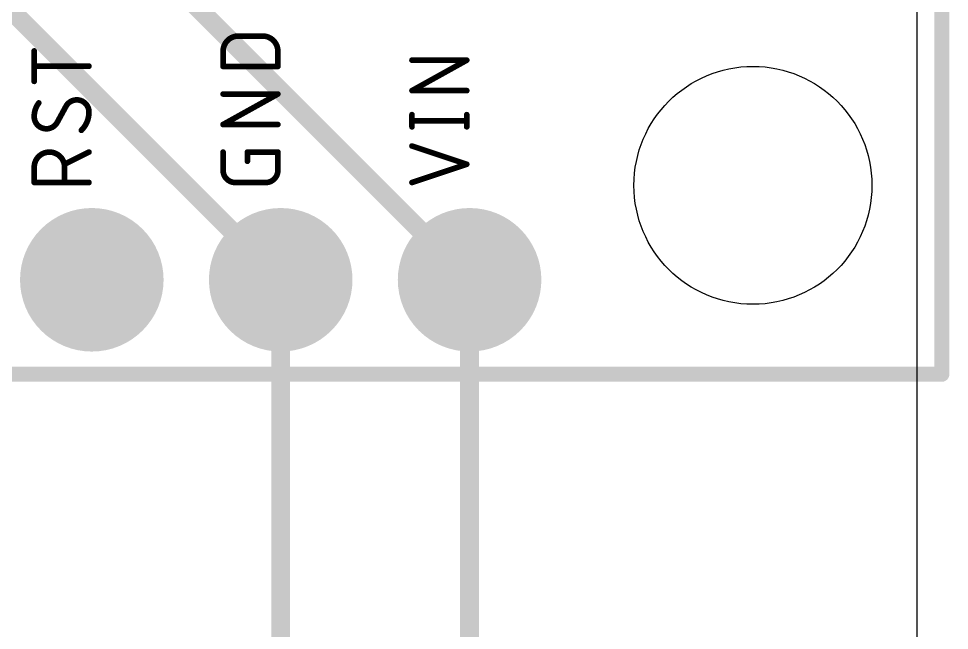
# Model space of a CAD drawing. Extents: x 6 to 108, y 0 to 49.
# Drawn here: x 87.92 to 100.43, y 15.61 to 23.83 of the extents above; entities that cross this region are included whole.
import ezdxf

# ---------------------------------------------------------------- set-up
doc = ezdxf.new("R2010")
doc.units = 0
for name, color, linetype in [('1', 22, 'CONTINUOUS'), ('16', 175, 'CONTINUOUS'), ('17', 82, 'CONTINUOUS'), ('20', 30, 'CONTINUOUS'), ('51', 253, 'CONTINUOUS')]:
    doc.layers.add(name, color=color, linetype=linetype)

# ---------------------------------------------------------------- blocks, each defined once
blk = doc.blocks.new('ROUNDP')
at = {"const_width": 0.5}
blk.add_lwpolyline([(0, -0.25, 1), (0, 0.25, 1), (0, -0.25)], format="xyb", dxfattribs=at)

msp = doc.modelspace()

# ---------------------------------------------------------------- linework, layer by layer
at = {"layer": '1', "const_width": 0.254}
msp.add_lwpolyline([(93.98, 20.32), (93.98, 14.0161)], dxfattribs=at)
at = {"layer": '1', "const_width": 0.127}
msp.add_lwpolyline([(94.0435, 20.32, 1), (93.9165, 20.32)], format="xyb", dxfattribs=at)
at = {"layer": '16', "const_width": 0.254}
for points in [[(80.01, 34.29), (93.98, 20.32)], [(80.01, 31.75), (91.44, 20.32)], [(91.44, 20.32), (91.44, 11.4761)]]:
    msp.add_lwpolyline(points, dxfattribs=at)
at = {"layer": '16', "const_width": 0.127}
for points in [[(91.5035, 20.32, 1), (91.3765, 20.32)], [(91.3951, 20.2751, 1), (91.4849, 20.3649)], [(93.9351, 20.2751, 1), (94.0249, 20.3649)]]:
    msp.add_lwpolyline(points, format="xyb", dxfattribs=at)
at = {"layer": '20'}
msp.add_line((100, 0), (100, 48.25), dxfattribs=at)
msp.add_circle((97.79, 21.59), 1.6, dxfattribs=at)
at = {"layer": '51'}
for points, const_width in [([(100.33, 19.05), (100.33, 27.94)], 0.2032), ([(90.8699, 23.5979), (91.1973, 23.5979)], 0.0762), ([(88.1253, 22.9885), (88.1253, 23.3977)], 0.0762), ([(90.6653, 23.1887), (90.6653, 23.3933)], 0.0762), ([(91.4019, 23.3933), (91.4019, 23.1887)], 0.0762), ([(93.2053, 22.8638), (93.9419, 23.2731)], 0.0762), ([(93.9419, 23.2731), (93.2053, 23.2731)], 0.0762), ([(88.8619, 23.1931), (88.1253, 23.1931)], 0.0762), ([(91.4019, 23.1887), (90.6653, 23.1887)], 0.0762), ([(90.6653, 22.4084), (91.4019, 22.8176)], 0.0762), ([(91.4019, 22.8176), (90.6653, 22.8176)], 0.0762), ([(93.9419, 22.8638), (93.2053, 22.8638)], 0.0762), ([(88.555, 22.6575), (88.4322, 22.4324)], 0.0762), ([(93.2053, 22.377), (93.2053, 22.5407)], 0.0762), ([(93.9419, 22.377), (93.9419, 22.5407)], 0.0762), ([(91.4019, 22.4084), (90.6653, 22.4084)], 0.0762), ([(93.2053, 22.4588), (93.9419, 22.4588)], 0.0762), ([(93.9419, 21.8736), (93.2053, 22.1192)], 0.0762), ([(88.8619, 22.0373), (88.5345, 21.8736)], 0.0762), ([(90.6653, 21.7918), (90.6653, 22.0373)], 0.0762), ([(90.9927, 21.9146), (90.9927, 22.0373)], 0.0762), ([(90.9927, 22.0373), (91.4019, 22.0373)], 0.0762), ([(91.4019, 22.0373), (91.4019, 21.7918)], 0.0762), ([(93.2053, 21.6281), (93.9419, 21.8736)], 0.0762), ([(88.1253, 21.6281), (88.1253, 21.8327)], 0.0762), ([(88.5345, 21.8327), (88.5345, 21.6281)], 0.0762), ([(88.8619, 21.6281), (88.1253, 21.6281)], 0.0762), ([(91.2382, 21.6281), (90.829, 21.6281)], 0.0762), ([(100.33, 19.05), (52.07, 19.05)], 0.2032)]:
    msp.add_lwpolyline(points, dxfattribs=dict(at, const_width=const_width))
for points, const_width in [([(90.8699, 23.5979, 0.4142), (90.6653, 23.3933)], 0.0762), ([(90.8699, 23.6169, 1), (90.8699, 23.5788)], 0.0381), ([(90.8699, 23.5788, 1), (90.8699, 23.6169)], 0.0381), ([(91.4019, 23.3933, 0.4142), (91.1973, 23.5979)], 0.0762), ([(91.1973, 23.6169, 1), (91.1973, 23.5788)], 0.0381), ([(91.1973, 23.5788, 1), (91.1973, 23.6169)], 0.0381), ([(88.1444, 23.3977, 1), (88.1063, 23.3977)], 0.0381), ([(90.6843, 23.3933, 1), (90.6463, 23.3933)], 0.0381), ([(90.6463, 23.3933, 1), (90.6843, 23.3933)], 0.0381), ([(91.4209, 23.3933, 1), (91.3829, 23.3933)], 0.0381), ([(91.3829, 23.3933, 1), (91.4209, 23.3933)], 0.0381), ([(93.2053, 23.2921, 1), (93.2053, 23.254)], 0.0381), ([(93.9512, 23.2564, 1), (93.9326, 23.2897)], 0.0381), ([(93.9419, 23.254, 1), (93.9419, 23.2921)], 0.0381), ([(88.1253, 23.2121, 1), (88.1253, 23.174)], 0.0381), ([(88.8619, 23.174, 1), (88.8619, 23.2121)], 0.0381), ([(90.6653, 23.2077, 1), (90.6653, 23.1696)], 0.0381), ([(90.6463, 23.1887, 1), (90.6843, 23.1887)], 0.0381), ([(91.3829, 23.1887, 1), (91.4209, 23.1887)], 0.0381), ([(91.4019, 23.1696, 1), (91.4019, 23.2077)], 0.0381), ([(88.1063, 22.9885, 1), (88.1444, 22.9885)], 0.0381), ([(90.6653, 22.8367, 1), (90.6653, 22.7986)], 0.0381), ([(91.4112, 22.801, 1), (91.3926, 22.8343)], 0.0381), ([(91.4019, 22.7986, 1), (91.4019, 22.8367)], 0.0381), ([(93.2053, 22.8829, 1), (93.2053, 22.8448)], 0.0381), ([(93.196, 22.8805, 1), (93.2146, 22.8472)], 0.0381), ([(93.9419, 22.8448, 1), (93.9419, 22.8829)], 0.0381), ([(88.1867, 22.6984, 0.1623), (88.1253, 22.5143)], 0.0762), ([(88.2019, 22.687, 1), (88.1714, 22.7098)], 0.0381), ([(88.6982, 22.7393, 0.2656), (88.555, 22.6575)], 0.0762), ([(88.5386, 22.6672, 1), (88.5714, 22.6478)], 0.0381), ([(88.5717, 22.6484, 1), (88.5383, 22.6666)], 0.0381), ([(88.6982, 22.7584, 1), (88.6982, 22.7203)], 0.0381), ([(88.8619, 22.5756, 0.4142), (88.6982, 22.7393)], 0.0762), ([(88.6982, 22.7203, 1), (88.6982, 22.7584)], 0.0381), ([(88.1253, 22.5143, 0.4142), (88.289, 22.3506)], 0.0762), ([(88.1444, 22.5143, 1), (88.1063, 22.5143)], 0.0381), ([(88.1063, 22.5143, 1), (88.1444, 22.5143)], 0.0381), ([(88.7596, 22.3301, 0.2), (88.8619, 22.5756)], 0.0762), ([(88.8809, 22.5756, 1), (88.8429, 22.5757)], 0.0381), ([(88.8429, 22.5756, 1), (88.881, 22.5756)], 0.0381), ([(93.2244, 22.5407, 1), (93.1863, 22.5407)], 0.0381), ([(93.9609, 22.5407, 1), (93.9229, 22.5407)], 0.0381), ([(88.289, 22.3506, 0.2656), (88.4322, 22.4324)], 0.0762), ([(88.4155, 22.4415, 1), (88.4489, 22.4233)], 0.0381), ([(88.4486, 22.4228, 1), (88.4158, 22.4421)], 0.0381), ([(90.6653, 22.4274, 1), (90.6653, 22.3893)], 0.0381), ([(90.656, 22.425, 1), (90.6746, 22.3917)], 0.0381), ([(91.4019, 22.3893, 1), (91.4019, 22.4274)], 0.0381), ([(93.2053, 22.4779, 1), (93.2053, 22.4398)], 0.0381), ([(93.9419, 22.4398, 1), (93.9419, 22.4779)], 0.0381), ([(88.289, 22.3696, 1), (88.289, 22.3315)], 0.0381), ([(88.289, 22.3315, 1), (88.289, 22.3696)], 0.0381), ([(88.7462, 22.3436, 1), (88.773, 22.3166)], 0.0381), ([(93.1863, 22.377, 1), (93.2244, 22.377)], 0.0381), ([(93.9229, 22.377, 1), (93.9609, 22.377)], 0.0381), ([(93.2113, 22.1372, 1), (93.1993, 22.1011)], 0.0381), ([(88.5345, 21.8327, 1), (88.1253, 21.8327)], 0.0762), ([(88.8704, 22.0203, 1), (88.8534, 22.0544)], 0.0381), ([(90.6843, 22.0373, 1), (90.6463, 22.0373)], 0.0381), ([(90.9927, 22.0564, 1), (90.9927, 22.0183)], 0.0381), ([(91.0117, 22.0373, 1), (90.9736, 22.0373)], 0.0381), ([(91.4209, 22.0373, 1), (91.3829, 22.0373)], 0.0381), ([(91.4019, 22.0183, 1), (91.4019, 22.0564)], 0.0381), ([(88.526, 21.8907, 1), (88.543, 21.8566)], 0.0381), ([(90.9736, 21.9146, 1), (91.0117, 21.9146)], 0.0381), ([(93.9479, 21.8556, 1), (93.9359, 21.8917)], 0.0381), ([(93.9359, 21.8556, 1), (93.9479, 21.8917)], 0.0381), ([(88.1444, 21.8327, 1), (88.1063, 21.8327)], 0.0381), ([(88.1063, 21.8327, 1), (88.1444, 21.8327)], 0.0381), ([(88.5536, 21.8327, 1), (88.5155, 21.8327)], 0.0381), ([(88.5155, 21.8327, 1), (88.5536, 21.8327)], 0.0381), ([(90.6653, 21.7918, 0.4142), (90.829, 21.6281)], 0.0762), ([(90.6843, 21.7918, 1), (90.6462, 21.7918)], 0.0381), ([(90.6463, 21.7918, 1), (90.6843, 21.7918)], 0.0381), ([(91.2382, 21.6281, 0.4142), (91.4019, 21.7918)], 0.0762), ([(91.4209, 21.7918, 1), (91.3829, 21.7918)], 0.0381), ([(91.3829, 21.7918, 1), (91.4209, 21.7918)], 0.0381), ([(88.1253, 21.6471, 1), (88.1253, 21.609)], 0.0381), ([(88.8619, 21.609, 1), (88.8619, 21.6471)], 0.0381), ([(90.829, 21.6471, 1), (90.829, 21.609)], 0.0381), ([(90.829, 21.609, 1), (90.829, 21.6471)], 0.0381), ([(91.2382, 21.6471, 1), (91.2382, 21.609)], 0.0381), ([(91.2382, 21.609, 1), (91.2382, 21.6471)], 0.0381), ([(93.1993, 21.6462, 1), (93.2113, 21.61)], 0.0381), ([(88.1063, 21.6281, 1), (88.1444, 21.6281)], 0.0381), ([(88.5155, 21.6281, 1), (88.5536, 21.6281)], 0.0381), ([(100.33, 18.9992, 1), (100.33, 19.1008)], 0.1016), ([(100.2792, 19.05, 1), (100.3808, 19.05)], 0.1016)]:
    msp.add_lwpolyline(points, format="xyb", dxfattribs=dict(at, const_width=const_width))

# ---------------------------------------------------------------- block references
at = {"layer": '17', "xscale": 1.9304, "yscale": 1.9304, "rotation": 90}
for p in [(88.9, 20.32), (88.9, 20.32), (91.44, 20.32), (91.44, 20.32), (93.98, 20.32), (93.98, 20.32)]:
    msp.add_blockref('ROUNDP', p, dxfattribs=at)

doc.saveas('drawing.dxf')
